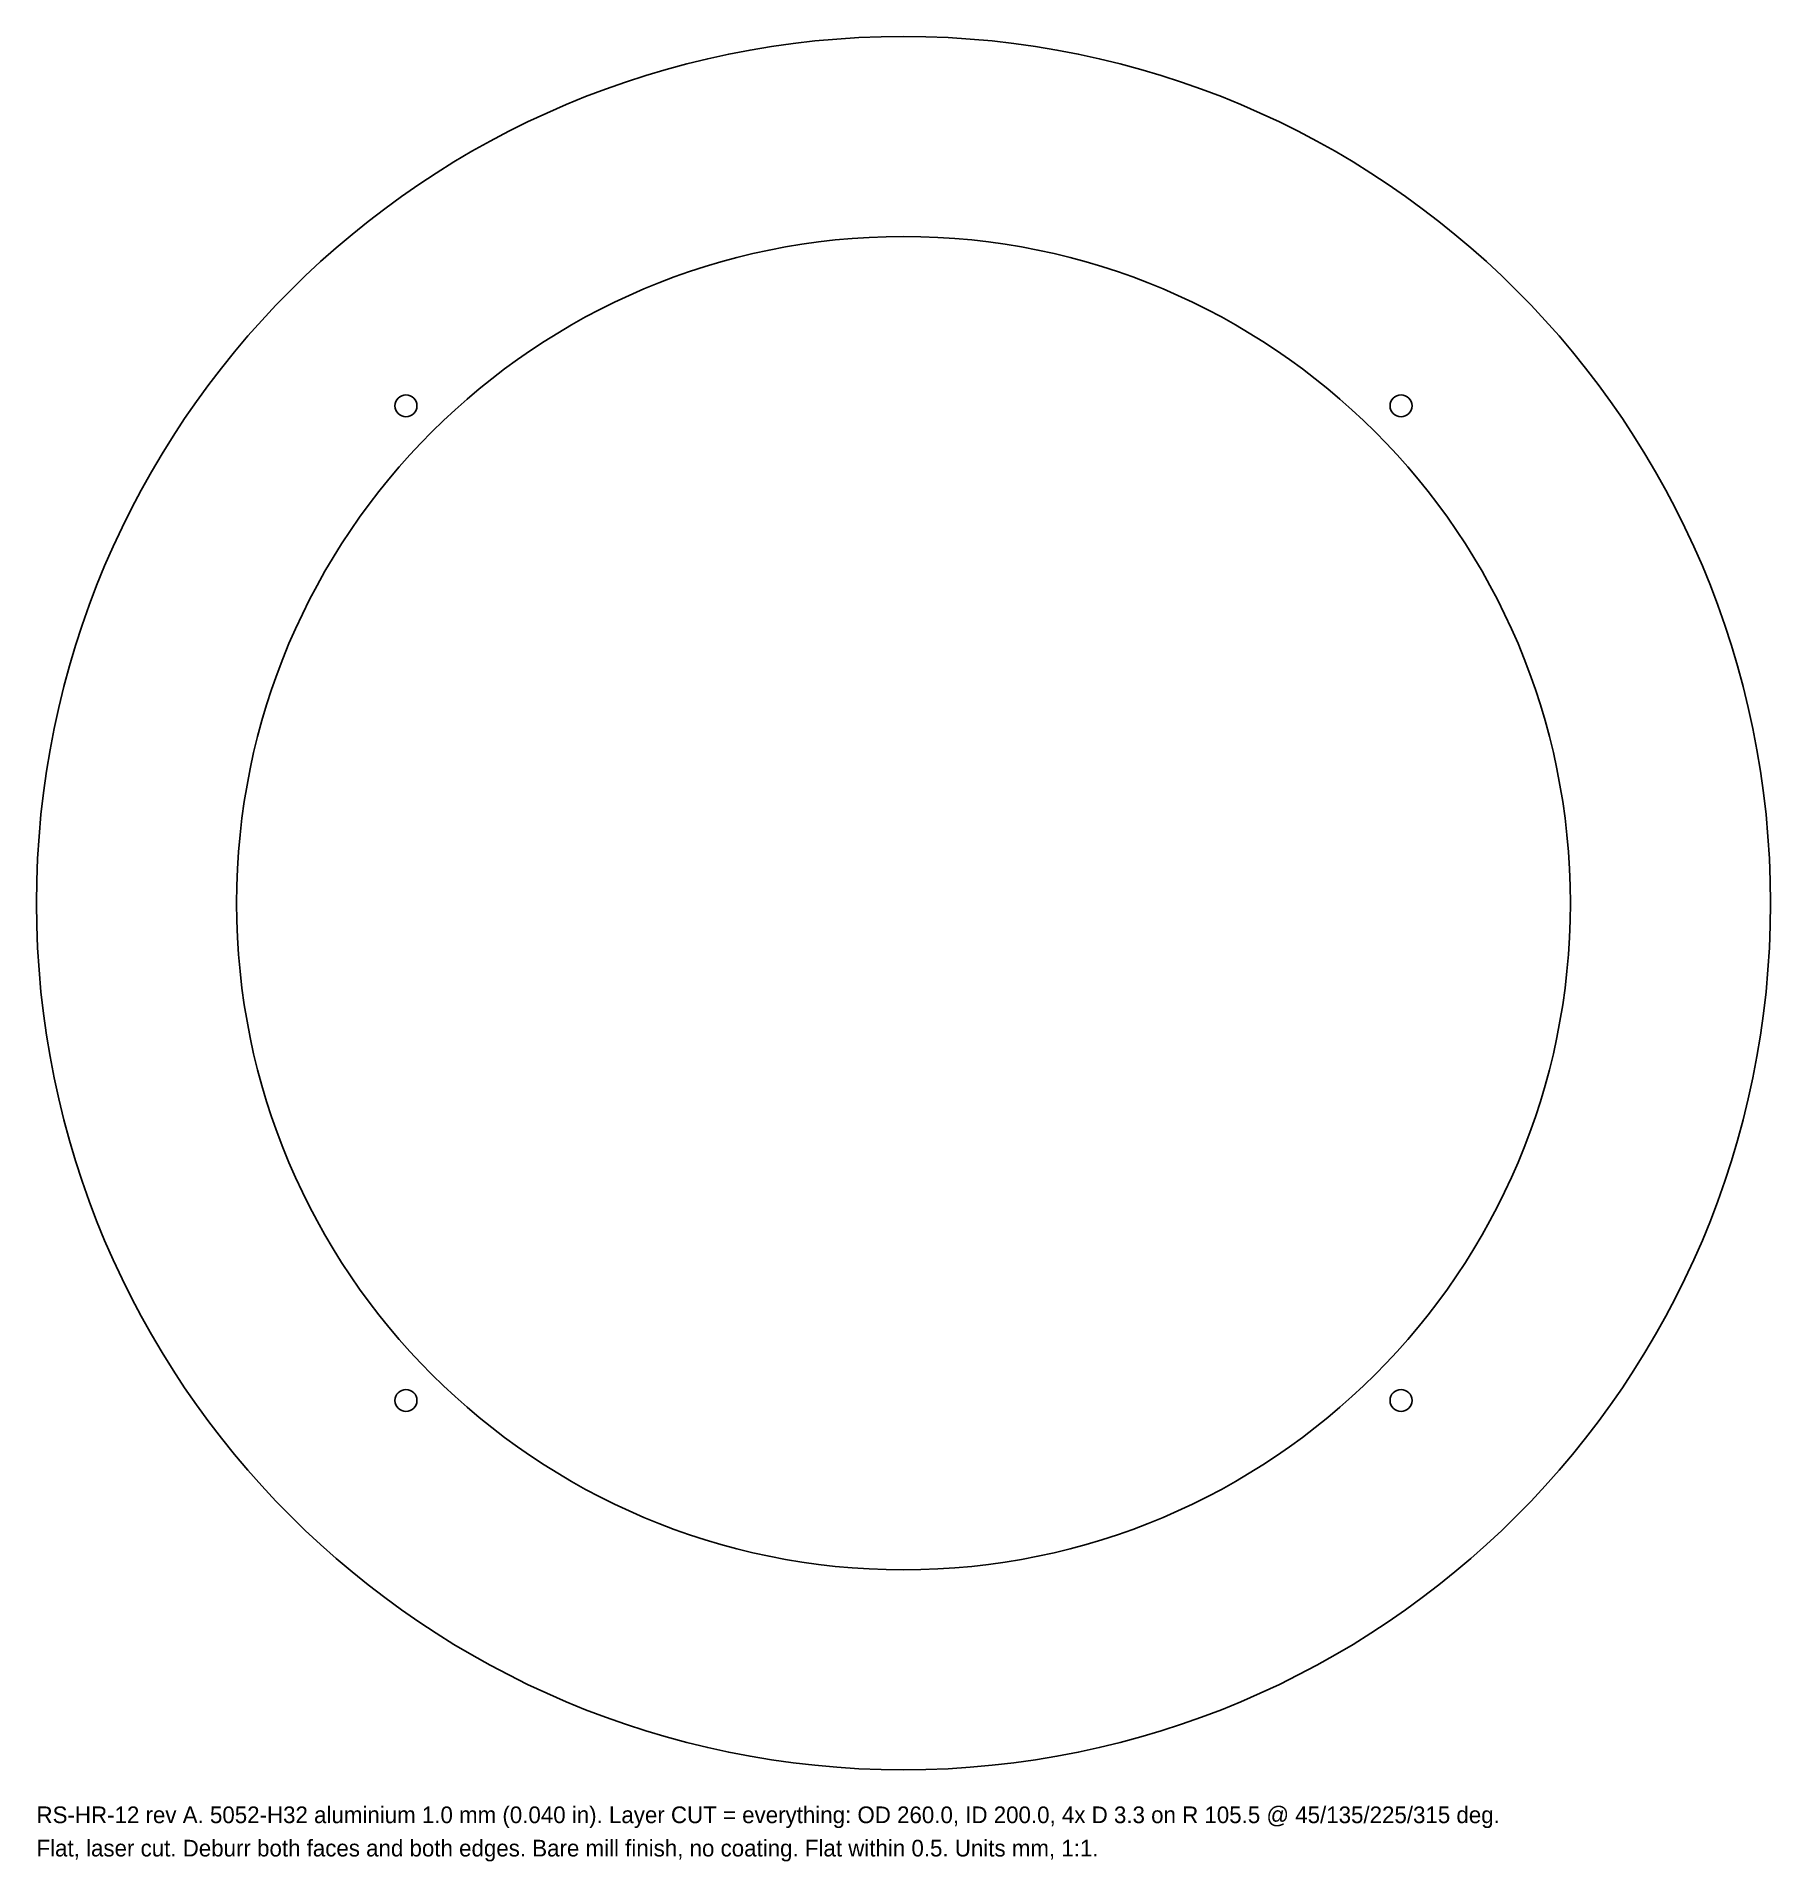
# Model space of a CAD drawing. Header units: millimetres. Extents: x -130 to 130, y -144 to 130.
import ezdxf

# ---------------------------------------------------------------- set-up
doc = ezdxf.new("R2010")
doc.units = ezdxf.units.MM
doc.layers.add('CUT', color=7, linetype='Continuous')
doc.layers.add('NOTES', color=2, linetype='Continuous')

msp = doc.modelspace()

# ---------------------------------------------------------------- linework, layer by layer
at = {"layer": 'CUT'}
for centre, radius in [((0, 0), 130), ((0, 0), 100), ((-74.6, 74.6), 1.65), ((74.6, 74.6), 1.65), ((-74.6, -74.6), 1.65), ((74.6, -74.6), 1.65)]:
    msp.add_circle(centre, radius, dxfattribs=at)

# ---------------------------------------------------------------- texts
at = {"layer": 'NOTES'}
for s, p in [('RS-HR-12 rev A. 5052-H32 aluminium 1.0 mm (0.040 in). Layer CUT = everything: OD 260.0, ID 200.0, 4x D 3.3 on R 105.5 @ 45/135/225/315 deg.', (-130, -138)), ('Flat, laser cut. Deburr both faces and both edges. Bare mill finish, no coating. Flat within 0.5. Units mm, 1:1.', (-130, -143))]:
    msp.add_text(s, height=2.5, dxfattribs=at).set_placement(p)

doc.saveas('drawing.dxf')
